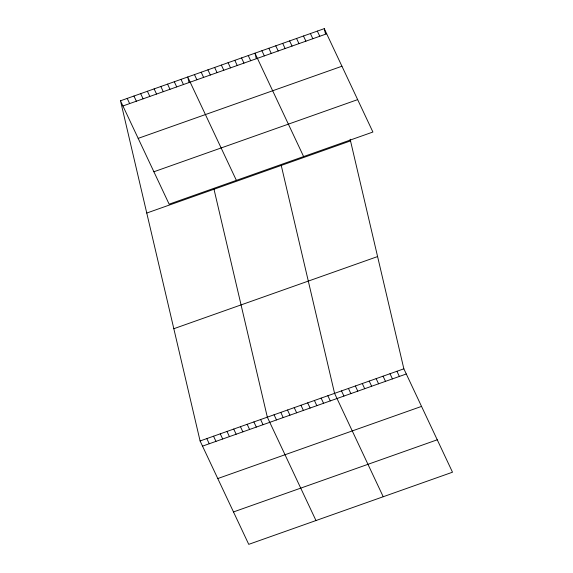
<?xml version="1.0" encoding="UTF-8"?>
<svg xmlns="http://www.w3.org/2000/svg" width="573" height="573" viewBox="0 0 573 573"><rect width="100%" height="100%" fill="white"/><g stroke="black" fill="none" stroke-linecap="round" stroke-linejoin="round"><path stroke-width="0.86" d="M120.495 100.791L324.261 28.65L372.908 132.034L169.142 204.181L120.495 100.791L200.092 440.966L248.739 544.35L452.505 472.209L403.858 368.819L350.124 139.203M122.93 105.962L326.689 33.814M138.179 138.372L341.945 66.232M153.893 171.764L357.652 99.623M146.767 213.049L350.526 140.908M173.827 328.709L377.586 256.568M200.092 440.966L403.858 368.819M202.527 446.131L406.286 373.99M217.776 478.548L421.535 406.4M233.49 511.94L437.249 439.792M317.327 31.1L319.763 36.271M310.401 33.556L312.837 38.72M303.475 36.006L305.903 41.177M296.549 38.463L298.977 43.627M289.616 40.912L292.051 46.084M282.69 43.369L285.125 48.533M275.763 45.819L278.192 50.99M268.837 48.275L271.265 53.439M261.904 50.725L264.339 55.896M303.626 156.565L254.978 53.182L256.174 58.281M248.252 55.56L250.688 60.724M396.924 371.275L399.36 376.44M241.534 57.937L243.962 63.109M389.998 373.725L392.433 378.896M234.808 60.323L237.236 65.487M383.072 376.182L385.5 381.346M228.083 62.701L230.511 67.872M376.146 378.631L378.574 383.803M221.357 65.086L223.792 70.25M369.213 381.088L371.648 386.252M214.631 67.464L217.067 72.628M362.286 383.538L364.722 388.709M207.913 69.842L210.341 75.013M355.36 385.994L357.788 391.158M201.187 72.227L203.616 77.391M348.434 388.444L350.862 393.615M194.462 74.605L196.89 79.776M341.501 390.901L343.936 396.065M236.384 180.373L187.736 76.99L188.932 82.089M383.222 496.734L334.575 393.35L281.243 165.432M181.011 79.368L183.446 84.532M327.849 395.735L330.284 400.899M174.292 81.746L176.72 86.917M321.131 398.113L323.559 403.277M167.567 84.131L169.995 89.295M314.405 400.491L316.833 405.663M160.841 86.509L163.276 91.68M307.68 402.876L310.108 408.04M154.116 88.894L156.551 94.058M300.954 405.254L303.389 410.418M147.39 91.272L149.825 96.436M294.228 407.632L296.664 412.804M140.672 93.65L143.1 98.821M287.51 410.017L289.938 415.181M133.946 96.035L136.374 101.199M280.784 412.395L283.212 417.567M127.22 98.413L129.656 103.584M274.059 414.78L276.487 419.945M315.981 520.542L267.333 417.158L214.001 189.24M260.608 419.536L263.043 424.708M253.889 421.921L256.317 427.086M247.164 424.299L249.592 429.471M240.438 426.684L242.866 431.849M233.712 429.062L236.148 434.227M226.987 431.44L229.422 436.612M220.268 433.825L222.696 438.99M213.543 436.203L215.971 441.375M206.817 438.589L209.245 443.753M324.261 28.65L325.45 33.75"/></g></svg>
